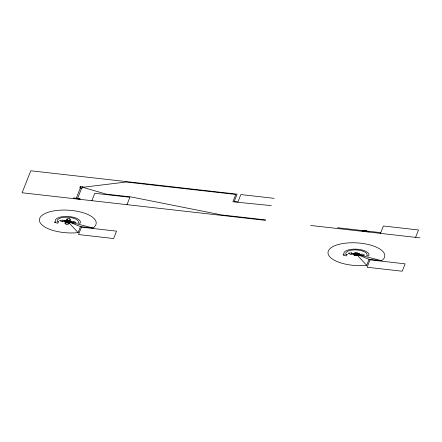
<?xml version="1.0" encoding="UTF-8"?>
<svg xmlns="http://www.w3.org/2000/svg" width="442" height="442" viewBox="0 0 442 442"><rect width="100%" height="100%" fill="white"/><g stroke="black" fill="none" stroke-linecap="round" stroke-linejoin="round"><path stroke-width="0.66" d="M78.09 232.625L80.466 226.597L93.035 228.022A28.448 11.343 3.5 0 0 73.289 210.641A28.448 11.343 3.5 0 0 39.509 221.05A28.448 11.343 3.5 0 0 78.09 232.625L67.803 221.508L93.035 228.022M91.875 200.685L94.792 193.298L129.898 197.276L126.981 204.663M366.689 265.327L369.07 259.299L381.634 260.719A28.448 11.343 3.5 0 0 361.887 243.343A28.448 11.343 3.5 0 0 328.108 253.752A28.448 11.343 3.5 0 0 366.689 265.327L356.401 254.211L381.634 260.719M380.474 233.387L383.391 226L418.497 229.978L415.585 237.365M271.272 205.618L232.895 201.795L235.79 194.463L126.119 182.032L82.637 187.303L106.312 194.143L131.202 196.961L221.326 214.889L265.631 219.912M274.145 198.342L240.84 194.568L237.945 201.906L234.199 201.48L237.094 194.148L30.785 170.772L22.1 192.778L265.46 220.354M337.528 227.735L380.772 232.636M310.698 225.481L419.9 237.851M356.401 254.211L369.07 259.299M67.803 221.508L80.466 226.597M67.134 221.453C68.582 222.536 68.615 220.586 67.134 221.453M355.733 254.15C357.059 255.238 357.374 253.327 355.738 254.133M62.582 221.304L62.388 221.801L59.565 220.575L63.073 220.066L62.88 220.558L66.996 221.028L67.632 219.409L66.372 219.271L69.074 218.276L70.797 219.768L69.538 219.63L68.902 221.243L73.018 221.707L73.217 221.215L76.041 222.442L72.532 222.95L72.726 222.453L68.604 221.989L67.969 223.602L69.228 223.746L66.527 224.735L64.803 223.243L66.062 223.387L66.703 221.773L62.582 221.304M73.665 197.983L73.499 198.408L80.046 199.154L80.217 198.723L73.665 197.983M80.367 186.303L79.803 187.723L82.356 188.016L82.919 186.59L80.367 186.303M80.328 188.021L76.383 198.022L77.704 198.171L81.654 188.17L80.328 188.021M81.422 227.166L78.505 234.553L113.616 238.531L116.528 231.144L81.422 227.166M351.186 254.006L350.987 254.504L348.163 253.277L351.672 252.769L351.478 253.26L361.622 254.41L361.816 253.918L364.639 255.144L361.131 255.653L361.324 255.156L351.186 254.006M362.269 230.685L362.097 231.111L368.645 231.851L368.816 231.426L362.269 230.685M364.97 230.752L366.291 230.901L364.97 230.752M370.02 259.868L367.109 267.25L402.214 271.228L405.126 263.846L370.02 259.868M58.565 221.773L57.631 223.243L54.388 222.199L55.57 222.077A12.614 5.033 3.5 0 1 67.742 216.464A12.614 5.033 3.5 0 1 80.063 223.293L78.184 223.022A10.685 4.26 3.5 0 0 67.875 217.243A10.685 4.26 3.5 0 0 57.383 221.895L58.565 221.773M347.163 254.47L346.23 255.94L342.986 254.901L344.169 254.78A12.614 5.033 3.5 0 1 356.34 249.166A12.614 5.033 3.5 0 1 368.661 255.995L366.783 255.719A10.685 4.26 3.5 0 0 356.473 249.945A10.685 4.26 3.5 0 0 345.987 254.592L347.163 254.47M354.517 255.2A3.321 1.326 3.5 0 0 359.705 254.487A3.321 1.326 3.5 0 0 354.987 252.94A3.321 1.326 3.5 0 0 354.517 255.2M354.705 255.128A3.039 1.21 3.5 0 0 359.429 254.448A3.039 1.21 3.5 0 0 355.07 253.051A3.039 1.21 3.5 0 0 354.705 255.128M66.107 222.425A3.039 1.21 3.5 0 0 70.83 221.746A3.039 1.21 3.5 0 0 66.471 220.348A3.039 1.21 3.5 0 0 66.107 222.425M65.913 222.497A3.321 1.326 3.5 0 0 71.101 221.785A3.321 1.326 3.5 0 0 66.388 220.238A3.321 1.326 3.5 0 0 65.913 222.497"/></g></svg>
